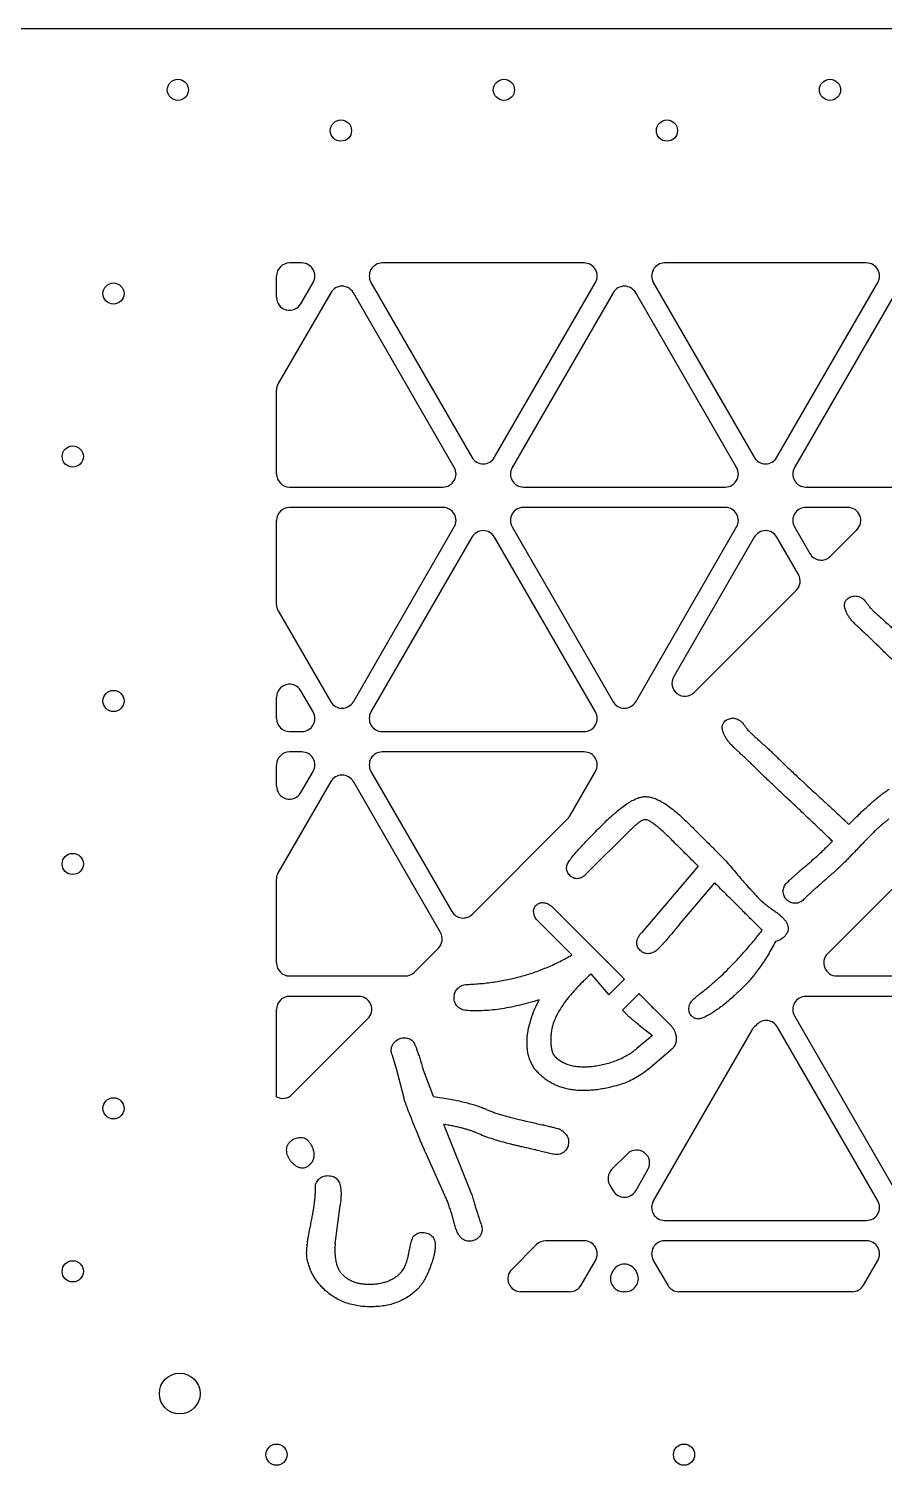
# Model space of a CAD drawing. Header units: inches. Extents: x -14.6 to 14.6, y -15.4 to 14.9.
# Drawn here: x -4.52 to 0.73, y 6.06 to 14.88 of the extents above; entities that cross this region are included whole.
import ezdxf

# ---------------------------------------------------------------- set-up
doc = ezdxf.new("R2010")
doc.units = ezdxf.units.IN
doc.header["$MEASUREMENT"] = 0

msp = doc.modelspace()

# ---------------------------------------------------------------- linework, layer by layer
at = {"color": 7, "linetype": 'Continuous', "lineweight": 25}
for p, q in [((7.73, 14.875), (-7.73, 14.875)), ((-2.8449, 13.4375), (-2.92, 13.4375)), ((-1.1128, 13.4375), (-2.3513, 13.4375)), ((0.6192, 13.4375), (-0.6192, 13.4375)), ((-3, 13.2274), (-3, 13.3575)), ((-2.8507, 13.1874), (-2.7756, 13.3175)), ((-2.4205, 13.3175), (-1.8013, 12.245)), ((-1.6628, 12.245), (-1.0436, 13.3175)), ((-0.6885, 13.3175), (-0.0693, 12.245)), ((0.0693, 12.245), (0.6885, 13.3175)), ((-2.6674, 13.255), (-2.9893, 12.6974)), ((-1.9096, 12.1825), (-2.5288, 13.255)), ((-0.9353, 13.255), (-1.5545, 12.1825)), ((-0.1775, 12.1825), (-0.7967, 13.255)), ((0.7967, 13.255), (0.1775, 12.1825)), ((-3, 12.1425), (-3, 12.6574)), ((-2.92, 12.0625), (-1.9789, 12.0625)), ((-1.4852, 12.0625), (-0.2468, 12.0625)), ((0.2468, 12.0625), (0.7893, 12.0625)), ((-1.9789, 11.9375), (-2.92, 11.9375)), ((-0.2468, 11.9375), (-1.4852, 11.9375)), ((0.5043, 11.9375), (0.2468, 11.9375)), ((-3, 11.3426), (-3, 11.8575)), ((-2.5288, 10.745), (-1.9096, 11.8175)), ((-1.5545, 11.8175), (-0.9353, 10.745)), ((-0.7967, 10.745), (-0.1775, 11.8175)), ((0.1775, 11.8175), (0.2718, 11.6543)), ((-1.8013, 11.755), (-2.4205, 10.6825)), ((-1.0436, 10.6825), (-1.6628, 11.755)), ((-0.0693, 11.755), (-0.5634, 10.8991)), ((0.2017, 11.5257), (0.0693, 11.755)), ((0.5608, 11.8009), (0.3976, 11.6377)), ((0.189, 11.4291), (-0.4376, 10.8025)), ((-2.9893, 11.3026), (-2.6674, 10.745)), ((-3, 10.6425), (-3, 10.7726)), ((-2.7756, 10.6825), (-2.8507, 10.8126)), ((-2.92, 10.5625), (-2.8449, 10.5625)), ((-2.3513, 10.5625), (-1.1128, 10.5625)), ((-2.8449, 10.4375), (-2.92, 10.4375)), ((-1.1128, 10.4375), (-2.3513, 10.4375)), ((-3, 10.2274), (-3, 10.3575)), ((-2.8507, 10.1874), (-2.7756, 10.3175)), ((-2.4205, 10.3175), (-1.9244, 9.4581)), ((-1.2035, 10.0405), (-1.0436, 10.3175)), ((-2.6674, 10.255), (-2.9893, 9.6974)), ((-1.9945, 9.3295), (-2.5288, 10.255)), ((-1.2162, 10.0239), (-1.7985, 9.4416)), ((0.5599, 10.0404), (0.5117, 9.9914)), ((-1.0975, 9.6903), (-0.834, 9.9538)), ((0.41, 9.8896), (0.3739, 9.8535)), ((-0.2435, 9.7693), (-0.303, 9.8288)), ((0.3802, 9.1991), (1.0449, 9.8637)), ((-0.413, 9.7353), (-0.6433, 9.4664)), ((-3, 9.1425), (-3, 9.6574)), ((-0.529, 9.3762), (-0.3112, 9.6335)), ((-0.6433, 9.4664), (-0.762, 9.3281)), ((-1.3959, 9.3991), (-1.1881, 9.1913)), ((-0.0827, 9.405), (-0.0205, 9.3428)), ((-2.0072, 9.2329), (-2.1542, 9.0859)), ((-2.92, 9.0625), (-2.2107, 9.0625)), ((-1.0714, 9.0746), (-0.9633, 8.9483)), ((-0.8648, 9.0421), (-0.9611, 8.9458)), ((0.4368, 9.0625), (1.4852, 9.0625)), ((-2.4957, 8.9375), (-2.92, 8.9375)), ((-0.8776, 8.8525), (-0.7762, 8.9539)), ((1.4852, 8.9375), (0.2468, 8.9375)), ((-3, 8.3212), (-3, 8.8575)), ((0.1775, 8.8175), (0.7967, 7.745)), ((-2.4392, 8.8009), (-2.9052, 8.3349)), ((-0.7745, 8.7605), (-0.6946, 8.6978)), ((-0.082, 8.733), (-0.6885, 7.6825)), ((-0.0693, 8.7495), (-0.0532, 8.7657)), ((0.6885, 7.6825), (0.0727, 8.7491)), ((-0.6946, 8.6978), (-0.7898, 8.6167)), ((-2.2933, 8.5817), (-2.2656, 8.4949)), ((-0.7221, 8.4877), (-0.5804, 8.6085)), ((-2.2656, 8.4949), (-2.2175, 8.3073)), ((-2.0374, 8.3234), (-2.1037, 8.5006)), ((-1.8016, 7.7211), (-1.9736, 8.152)), ((-2.0876, 7.983), (-1.9456, 7.663)), ((-1.4078, 7.9946), (-1.2997, 7.9687)), ((-0.9426, 7.8762), (-0.8479, 7.9709)), ((-0.7967, 7.745), (-0.7221, 7.8743)), ((-0.9553, 7.7797), (-0.9353, 7.745)), ((-2.6407, 7.4194), (-2.6098, 7.6547)), ((-0.6192, 7.5625), (0.6192, 7.5625)), ((-1.5573, 7.2616), (-1.4048, 7.4141)), ((-1.1128, 7.4375), (-1.3482, 7.4375)), ((0.6192, 7.4375), (-0.6192, 7.4375)), ((-1.1316, 7.165), (-1.0436, 7.3175)), ((-0.6885, 7.3175), (-0.6004, 7.165)), ((0.6004, 7.165), (0.6885, 7.3175)), ((-0.9353, 7.255), (-0.9411, 7.245)), ((-0.791, 7.245), (-0.7967, 7.255)), ((-1.2009, 7.125), (-1.5007, 7.125)), ((-0.8603, 7.125), (-0.8718, 7.125)), ((0.5312, 7.125), (-0.5312, 7.125))]:
    msp.add_line(p, q, dxfattribs=at)
at = {"color": 7, "linetype": 'Continuous', "lineweight": 25, "flags": 128}
for points in [[(-0.9633, 8.9483), (-0.9621, 8.9469), (-0.9611, 8.9458)], [(-0.7514, 8.929), (-0.7598, 8.9375), (-0.7653, 8.9429), (-0.7708, 8.9484), (-0.7762, 8.9539)]]:
    msp.add_lwpolyline(points, dxfattribs=at)
at = {"color": 7, "linetype": 'Continuous', "lineweight": 25}
for centre, radius in [((-3.605, 14.5), 0.065), ((-1.605, 14.5), 0.065), ((0.395, 14.5), 0.065), ((-2.605, 14.25), 0.065), ((-0.605, 14.25), 0.065), ((-4, 13.25), 0.065), ((-4.25, 12.25), 0.065), ((-4, 10.75), 0.065), ((-4.25, 9.75), 0.065), ((-4, 8.25), 0.065), ((-4.25, 7.25), 0.065), ((-3.5938, 6.5), 0.125), ((-3, 6.125), 0.065), ((-0.5, 6.125), 0.065)]:
    msp.add_circle(centre, radius, dxfattribs=at)
for centre, start, end in [((-2.92, 13.3575), 90, 180), ((-2.8449, 13.3575), 330, 90), ((-2.3513, 13.3575), 90, 210), ((-1.1128, 13.3575), 330, 90), ((-0.6192, 13.3575), 90, 210), ((0.6192, 13.3575), 330, 90), ((-2.92, 13.2274), 180, 330), ((-2.5981, 13.215), 30, 150), ((-0.866, 13.215), 30, 150), ((-2.92, 12.6574), 150, 180), ((-1.9789, 12.1425), 270, 30), ((-1.7321, 12.285), 210, 330), ((-1.4852, 12.1425), 150, 270), ((-0.2468, 12.1425), 270, 30), ((0, 12.285), 210, 330), ((0.2468, 12.1425), 150, 270), ((-2.92, 12.1425), 180, 270), ((-2.92, 11.8575), 90, 180), ((-1.9789, 11.8575), 330, 90), ((-1.4852, 11.8575), 90, 210), ((-0.2468, 11.8575), 330, 90), ((0.2468, 11.8575), 90, 210), ((0.5043, 11.8575), 315, 90), ((-1.7321, 11.715), 30, 150), ((0, 11.715), 30, 150), ((0.341, 11.6943), 210, 315), ((0.1324, 11.4857), 315, 30), ((-2.92, 11.3426), 180, 210), ((-2.92, 10.7726), 30, 180), ((-0.4942, 10.8591), 150, 315), ((-2.8449, 10.6425), 270, 30), ((-2.5981, 10.785), 210, 330), ((-2.3513, 10.6425), 150, 270), ((-1.1128, 10.6425), 270, 30), ((-0.866, 10.785), 210, 330), ((-2.92, 10.6425), 180, 270), ((-2.92, 10.3575), 90, 180), ((-2.8449, 10.3575), 330, 90), ((-2.3513, 10.3575), 90, 210), ((-1.1128, 10.3575), 330, 90), ((-2.92, 10.2274), 180, 330), ((-2.5981, 10.215), 30, 150), ((-1.2728, 10.0805), 315, 330), ((-2.92, 9.6574), 150, 180), ((-1.8551, 9.4981), 210, 315), ((-2.0637, 9.2895), 315, 30), ((0.4368, 9.1425), 135, 270), ((-2.92, 9.1425), 180, 270), ((-2.2107, 9.1425), 270, 315), ((-2.92, 8.8575), 90, 180), ((-2.4957, 8.8575), 315, 90), ((0.2468, 8.8575), 90, 210), ((-0.0127, 8.693), 135, 150), ((0.0034, 8.7091), 30, 135), ((-2.9618, 8.3914), 241.48093, 315), ((-0.7914, 7.9143), 330, 135), ((-0.886, 7.8197), 135, 210), ((-0.866, 7.785), 210, 330), ((-0.6192, 7.6425), 150, 270), ((0.6192, 7.6425), 270, 30), ((-1.3482, 7.3575), 90, 135), ((-1.1128, 7.3575), 330, 90), ((-0.6192, 7.3575), 90, 210), ((0.6192, 7.3575), 330, 90), ((-1.5007, 7.205), 135, 270), ((-0.8718, 7.205), 150, 270), ((-0.866, 7.215), 30, 150), ((-0.8603, 7.205), 270, 30), ((-1.2009, 7.205), 270, 330), ((-0.5312, 7.205), 210, 270), ((0.5312, 7.205), 270, 330)]:
    msp.add_arc(centre, 0.08, start, end, dxfattribs=at)
for points, knots in [([(0.4942, 11.2979), (0.4925, 11.3018), (0.4893, 11.3094), (0.486, 11.3207), (0.4844, 11.3314), (0.4844, 11.3415), (0.4856, 11.351), (0.4891, 11.3597), (0.4934, 11.3682), (0.4978, 11.3727), (0.5001, 11.3751)], [0, 0, 0, 0, 0.156135, 0.295706, 0.425849, 0.546356, 0.659842, 0.770755, 0.883545, 1, 1, 1, 1]), ([(0.5001, 11.3751), (0.5034, 11.3781), (0.5099, 11.384), (0.5221, 11.3898), (0.5353, 11.3935), (0.5497, 11.3948), (0.5644, 11.3935), (0.5788, 11.3892), (0.5922, 11.3815), (0.5999, 11.3744), (0.6039, 11.3708)], [0, 0, 0, 0, 0.1147559, 0.2292749, 0.3458923, 0.4725114, 0.6010919, 0.7288246, 0.86027, 1, 1, 1, 1]), ([(0.5469, 11.2243), (0.5411, 11.2303), (0.5299, 11.242), (0.5153, 11.2604), (0.5033, 11.2789), (0.4971, 11.2917), (0.4942, 11.2979)], [0, 0, 0, 0, 0.275519, 0.533173, 0.773412, 1, 1, 1, 1]), ([(0.6039, 11.3708), (0.6071, 11.3672), (0.6149, 11.3586), (0.6253, 11.3434), (0.6363, 11.3287), (0.644, 11.3201), (0.6472, 11.3165)], [0, 0, 0, 0, 0.2083203, 0.5003292, 0.7916797, 1, 1, 1, 1]), ([(0.6472, 11.3165), (0.6523, 11.3115), (0.6635, 11.3006), (0.6824, 11.2829), (0.705, 11.2625), (0.7298, 11.2398), (0.7552, 11.2176), (0.7778, 11.197), (0.7968, 11.1792), (0.8081, 11.1682), (0.8133, 11.1632)], [0, 0, 0, 0, 0.093809, 0.20827, 0.342725, 0.498541, 0.654435, 0.790309, 0.90477, 1, 1, 1, 1]), ([(0.665, 11.1125), (0.6614, 11.116), (0.6534, 11.1238), (0.6401, 11.1368), (0.6239, 11.1517), (0.6062, 11.1682), (0.5883, 11.1847), (0.5722, 11.1999), (0.5586, 11.2127), (0.5505, 11.2207), (0.5469, 11.2243)], [0, 0, 0, 0, 0.091862, 0.206454, 0.34186, 0.498031, 0.654201, 0.790562, 0.906162, 1, 1, 1, 1]), ([(0.9125, 10.8754), (0.8995, 10.8877), (0.8743, 10.9115), (0.8373, 10.946), (0.8029, 10.9787), (0.7709, 11.0095), (0.7409, 11.0379), (0.7135, 11.0647), (0.6884, 11.0892), (0.6725, 11.105), (0.665, 11.1125)], [0, 0, 0, 0, 0.156541, 0.303717, 0.442436, 0.571766, 0.692666, 0.803703, 0.906772, 1, 1, 1, 1]), ([(-0.2561, 10.5476), (-0.2578, 10.5515), (-0.261, 10.5591), (-0.2642, 10.5704), (-0.2659, 10.5811), (-0.2659, 10.5912), (-0.2647, 10.6007), (-0.2612, 10.6094), (-0.2569, 10.6179), (-0.2525, 10.6225), (-0.2502, 10.6248)], [0, 0, 0, 0, 0.156135, 0.295706, 0.425849, 0.546356, 0.659842, 0.770755, 0.883545, 1, 1, 1, 1]), ([(-0.2502, 10.6248), (-0.2469, 10.6278), (-0.2404, 10.6337), (-0.2282, 10.6395), (-0.2149, 10.6432), (-0.2006, 10.6445), (-0.1859, 10.6432), (-0.1715, 10.6389), (-0.1581, 10.6312), (-0.1504, 10.6241), (-0.1464, 10.6205)], [0, 0, 0, 0, 0.114756, 0.229275, 0.345892, 0.472511, 0.601092, 0.728825, 0.86027, 1, 1, 1, 1]), ([(-0.1464, 10.6205), (-0.1432, 10.6169), (-0.1354, 10.6083), (-0.125, 10.5932), (-0.114, 10.5784), (-0.1063, 10.5698), (-0.103, 10.5662)], [0, 0, 0, 0, 0.20832, 0.500329, 0.79168, 1, 1, 1, 1]), ([(-0.2034, 10.474), (-0.2092, 10.48), (-0.2204, 10.4917), (-0.235, 10.5101), (-0.247, 10.5286), (-0.2531, 10.5414), (-0.2561, 10.5476)], [0, 0, 0, 0, 0.275519, 0.533173, 0.773412, 1, 1, 1, 1]), ([(-0.103, 10.5662), (-0.098, 10.5613), (-0.0868, 10.5503), (-0.0679, 10.5326), (-0.0453, 10.5122), (-0.0205, 10.4896), (0.0049, 10.4673), (0.0275, 10.4467), (0.0465, 10.4289), (0.0578, 10.4179), (0.063, 10.4129)], [0, 0, 0, 0, 0.093809, 0.20827, 0.342725, 0.498541, 0.654435, 0.790309, 0.90477, 1, 1, 1, 1]), ([(-0.0853, 10.3622), (-0.0889, 10.3657), (-0.0969, 10.3736), (-0.1102, 10.3865), (-0.1264, 10.4014), (-0.1441, 10.4179), (-0.162, 10.4344), (-0.1781, 10.4496), (-0.1917, 10.4624), (-0.1998, 10.4704), (-0.2034, 10.474)], [0, 0, 0, 0, 0.091862, 0.206454, 0.34186, 0.498031, 0.654201, 0.790562, 0.906162, 1, 1, 1, 1]), ([(0.063, 10.4129), (0.0698, 10.4061), (0.084, 10.392), (0.1066, 10.3699), (0.1312, 10.3461), (0.1584, 10.3207), (0.1873, 10.2932), (0.2185, 10.2641), (0.252, 10.2335), (0.2749, 10.2124), (0.2867, 10.2014)], [0, 0, 0, 0, 0.093381, 0.195635, 0.307293, 0.427855, 0.557803, 0.696127, 0.843372, 1, 1, 1, 1]), ([(0.1622, 10.1251), (0.1492, 10.1374), (0.124, 10.1612), (0.087, 10.1957), (0.0526, 10.2284), (0.0206, 10.2592), (-0.0094, 10.2876), (-0.0368, 10.3144), (-0.0618, 10.3389), (-0.0778, 10.3547), (-0.0853, 10.3622)], [0, 0, 0, 0, 0.156541, 0.303717, 0.442436, 0.571766, 0.692666, 0.803703, 0.906772, 1, 1, 1, 1]), ([(-0.9948, 9.9964), (-0.9816, 10.0094), (-0.9565, 10.0342), (-0.9186, 10.0676), (-0.8834, 10.0963), (-0.8504, 10.1201), (-0.8194, 10.1383), (-0.791, 10.1521), (-0.7645, 10.1609), (-0.7473, 10.1626), (-0.7393, 10.1634)], [0, 0, 0, 0, 0.178843, 0.340903, 0.487466, 0.61746, 0.732782, 0.833807, 0.922578, 1, 1, 1, 1]), ([(-0.7393, 10.1634), (-0.7307, 10.163), (-0.7122, 10.1623), (-0.6837, 10.154), (-0.653, 10.1406), (-0.62, 10.1217), (-0.5848, 10.0974), (-0.5474, 10.0677), (-0.5075, 10.0325), (-0.481, 10.0065), (-0.467, 9.9928)], [0, 0, 0, 0, 0.079123, 0.167906, 0.26957, 0.384829, 0.514755, 0.660097, 0.821389, 1, 1, 1, 1]), ([(0.2867, 10.2014), (0.2994, 10.1898), (0.3239, 10.1674), (0.3591, 10.1348), (0.3916, 10.1049), (0.4211, 10.0774), (0.4478, 10.0524), (0.4715, 10.0297), (0.4927, 10.0098), (0.5057, 9.9972), (0.5117, 9.9914)], [0, 0, 0, 0, 0.168113, 0.323674, 0.467228, 0.598232, 0.716691, 0.82365, 0.918095, 1, 1, 1, 1]), ([(0.5599, 10.0404), (0.5695, 10.0499), (0.588, 10.0684), (0.6159, 10.0945), (0.6423, 10.1189), (0.6679, 10.1409), (0.6922, 10.1611), (0.7155, 10.1792), (0.7377, 10.1951), (0.7525, 10.2046), (0.7595, 10.2092)], [0, 0, 0, 0, 0.154526, 0.299912, 0.437401, 0.565885, 0.687241, 0.799119, 0.903554, 1, 1, 1, 1]), ([(0.41, 9.8896), (0.4033, 9.8962), (0.3888, 9.9104), (0.3655, 9.9331), (0.3388, 9.9581), (0.3097, 9.9865), (0.277, 10.0171), (0.2414, 10.0507), (0.2028, 10.087), (0.1761, 10.1121), (0.1622, 10.1251)], [0, 0, 0, 0, 0.082684, 0.178056, 0.285199, 0.404072, 0.534721, 0.678061, 0.833154, 1, 1, 1, 1]), ([(-1.2022, 9.7718), (-1.1982, 9.7773), (-1.1891, 9.7896), (-1.1727, 9.8091), (-1.1529, 9.8323), (-1.1286, 9.8584), (-1.1009, 9.8884), (-1.0691, 9.9215), (-1.0331, 9.9577), (-1.008, 9.9831), (-0.9948, 9.9964)], [0, 0, 0, 0, 0.066814, 0.149606, 0.249615, 0.366271, 0.499165, 0.649332, 0.816267, 1, 1, 1, 1]), ([(-0.7334, 10.0212), (-0.7361, 10.0213), (-0.742, 10.0214), (-0.7515, 10.0185), (-0.7621, 10.0134), (-0.774, 10.0058), (-0.7874, 9.9964), (-0.8018, 9.9842), (-0.8175, 9.9698), (-0.8283, 9.9593), (-0.834, 9.9538)], [0, 0, 0, 0, 0.064276, 0.142202, 0.237464, 0.349548, 0.482494, 0.635034, 0.806553, 1, 1, 1, 1]), ([(-0.5624, 9.8847), (-0.5728, 9.895), (-0.5926, 9.9143), (-0.6208, 9.9415), (-0.6464, 9.9644), (-0.6693, 9.9834), (-0.6891, 9.9988), (-0.7064, 10.0099), (-0.7206, 10.0178), (-0.7296, 10.0202), (-0.7334, 10.0212)], [0, 0, 0, 0, 0.198808, 0.37654, 0.532618, 0.66645, 0.780351, 0.873474, 0.946242, 1, 1, 1, 1]), ([(-0.467, 9.9928), (-0.455, 9.9808), (-0.4298, 9.9556), (-0.3906, 9.916), (-0.3478, 9.8737), (-0.3183, 9.8442), (-0.303, 9.8288)], [0, 0, 0, 0, 0.220221, 0.460526, 0.720222, 1, 1, 1, 1]), ([(0.757, 10.0259), (0.7479, 10.0186), (0.7306, 10.0047), (0.7065, 9.9845), (0.6856, 9.966), (0.673, 9.9539), (0.6671, 9.9482)], [0, 0, 0, 0, 0.294768, 0.559176, 0.794605, 1, 1, 1, 1]), ([(-0.413, 9.7353), (-0.4266, 9.7489), (-0.4531, 9.7754), (-0.4917, 9.8139), (-0.5277, 9.8503), (-0.5511, 9.8735), (-0.5624, 9.8847)], [0, 0, 0, 0, 0.273556, 0.531914, 0.774315, 1, 1, 1, 1]), ([(0.6671, 9.9482), (0.6613, 9.9423), (0.6483, 9.9292), (0.6269, 9.9074), (0.6017, 9.8815), (0.574, 9.8526), (0.5463, 9.8237), (0.521, 9.7979), (0.5, 9.7759), (0.4869, 9.763), (0.4811, 9.7572)], [0, 0, 0, 0, 0.093366, 0.207818, 0.343358, 0.500599, 0.657841, 0.793381, 0.907239, 1, 1, 1, 1]), ([(0.2524, 9.7429), (0.2652, 9.754), (0.2892, 9.7748), (0.3223, 9.8043), (0.3503, 9.8298), (0.3665, 9.8461), (0.3739, 9.8535)], [0, 0, 0, 0, 0.309521, 0.579662, 0.809457, 1, 1, 1, 1]), ([(-1.2015, 9.6808), (-1.2044, 9.6839), (-1.2101, 9.6899), (-1.2161, 9.7004), (-1.2198, 9.7113), (-1.2213, 9.7227), (-1.2199, 9.7346), (-1.2165, 9.7469), (-1.2104, 9.7595), (-1.205, 9.7676), (-1.2022, 9.7718)], [0, 0, 0, 0, 0.127979, 0.245228, 0.357238, 0.468609, 0.584219, 0.710658, 0.847906, 1, 1, 1, 1]), ([(-0.2435, 9.7693), (-0.2321, 9.7556), (-0.2101, 9.7291), (-0.1778, 9.6909), (-0.1477, 9.6558), (-0.1196, 9.6236), (-0.0937, 9.5945), (-0.0698, 9.5683), (-0.0482, 9.5452), (-0.0342, 9.531), (-0.0276, 9.5243)], [0, 0, 0, 0, 0.16384, 0.316737, 0.458699, 0.588754, 0.708875, 0.817115, 0.913492, 1, 1, 1, 1]), ([(0.1297, 9.633), (0.1331, 9.6363), (0.1404, 9.6434), (0.1519, 9.6546), (0.1652, 9.6665), (0.1797, 9.6798), (0.1958, 9.694), (0.2133, 9.7095), (0.2324, 9.7258), (0.2456, 9.7371), (0.2524, 9.7429)], [0, 0, 0, 0, 0.0867696, 0.1842769, 0.2925981, 0.411677, 0.5425432, 0.6841726, 0.8367028, 1, 1, 1, 1]), ([(0.4811, 9.7572), (0.4775, 9.7537), (0.47, 9.7463), (0.4579, 9.7348), (0.4447, 9.722), (0.4297, 9.7086), (0.4135, 9.694), (0.3959, 9.6782), (0.3769, 9.6615), (0.3571, 9.6441), (0.3373, 9.6268), (0.3184, 9.6101), (0.3007, 9.5946), (0.2846, 9.5798), (0.2698, 9.5662), (0.2564, 9.5537), (0.2444, 9.5421), (0.2369, 9.5347), (0.2333, 9.5312)], [0, 0, 0, 0, 0.044531, 0.094335, 0.149415, 0.208855, 0.274536, 0.344545, 0.420347, 0.500479, 0.580611, 0.655457, 0.725972, 0.791151, 0.851049, 0.905665, 0.955469, 1, 1, 1, 1]), ([(-1.0975, 9.6903), (-1.1021, 9.686), (-1.1107, 9.678), (-1.1245, 9.6684), (-1.1381, 9.662), (-1.1516, 9.6592), (-1.1649, 9.6592), (-1.1777, 9.6635), (-1.1903, 9.6704), (-1.1976, 9.6772), (-1.2015, 9.6808)], [0, 0, 0, 0, 0.157724, 0.29602, 0.421231, 0.532083, 0.640574, 0.750128, 0.867686, 1, 1, 1, 1]), ([(-0.0827, 9.405), (-0.09, 9.4123), (-0.1052, 9.4275), (-0.1288, 9.4512), (-0.1545, 9.4767), (-0.1819, 9.5046), (-0.2117, 9.5339), (-0.2431, 9.5654), (-0.2765, 9.5988), (-0.2994, 9.6217), (-0.3112, 9.6335)], [0, 0, 0, 0, 0.095427, 0.198807, 0.311133, 0.431909, 0.561631, 0.698808, 0.844931, 1, 1, 1, 1]), ([(0.13, 9.5301), (0.1267, 9.5337), (0.1203, 9.5408), (0.1134, 9.5533), (0.1093, 9.5669), (0.1076, 9.5813), (0.1091, 9.5956), (0.1129, 9.6094), (0.1199, 9.6221), (0.1264, 9.6293), (0.1297, 9.633)], [0, 0, 0, 0, 0.1266747, 0.2491526, 0.3714539, 0.4971316, 0.6245798, 0.7463173, 0.8705321, 1, 1, 1, 1]), ([(-0.0276, 9.5243), (-0.0237, 9.5207), (-0.0153, 9.5126), (-0.0001, 9.5009), (0.0178, 9.4871), (0.0383, 9.473), (0.0587, 9.4587), (0.0771, 9.4454), (0.0918, 9.4332), (0.1003, 9.4252), (0.1042, 9.4216)], [0, 0, 0, 0, 0.094209, 0.209189, 0.343942, 0.49996, 0.655977, 0.791003, 0.905791, 1, 1, 1, 1]), ([(0.2333, 9.5312), (0.2296, 9.5278), (0.2223, 9.5212), (0.2094, 9.514), (0.1957, 9.5097), (0.1813, 9.508), (0.1671, 9.5094), (0.1535, 9.5133), (0.1408, 9.5202), (0.1336, 9.5268), (0.13, 9.5301)], [0, 0, 0, 0, 0.131357, 0.255676, 0.379606, 0.504424, 0.629039, 0.748053, 0.871418, 1, 1, 1, 1]), ([(-1.3959, 9.3991), (-1.3995, 9.403), (-1.4065, 9.4106), (-1.4147, 9.4232), (-1.4199, 9.4367), (-1.4229, 9.4502), (-1.4232, 9.4636), (-1.4208, 9.4762), (-1.4152, 9.4877), (-1.4096, 9.494), (-1.4068, 9.4972)], [0, 0, 0, 0, 0.144979, 0.279657, 0.408554, 0.535382, 0.657286, 0.771134, 0.883851, 1, 1, 1, 1]), ([(-1.4068, 9.4972), (-1.4036, 9.5001), (-1.3973, 9.5057), (-1.3856, 9.5109), (-1.3729, 9.5132), (-1.3593, 9.5126), (-1.3454, 9.5094), (-1.3316, 9.5039), (-1.3187, 9.4953), (-1.3109, 9.4882), (-1.3069, 9.4845)], [0, 0, 0, 0, 0.11404, 0.225673, 0.337066, 0.458835, 0.587759, 0.716954, 0.854792, 1, 1, 1, 1]), ([(-1.3069, 9.4845), (-1.3031, 9.4807), (-1.2951, 9.4727), (-1.2824, 9.46), (-1.2683, 9.4459), (-1.2528, 9.4306), (-1.2364, 9.4136), (-1.218, 9.3958), (-1.1989, 9.3762), (-1.1785, 9.356), (-1.1584, 9.3357), (-1.1387, 9.3166), (-1.121, 9.2982), (-1.104, 9.2817), (-1.0887, 9.2663), (-1.0745, 9.2521), (-1.0617, 9.2393), (-1.0536, 9.2312), (-1.0498, 9.2274)], [0, 0, 0, 0, 0.044169, 0.093639, 0.148409, 0.208479, 0.273409, 0.34364, 0.41917, 0.499558, 0.579946, 0.655477, 0.725708, 0.790638, 0.850708, 0.905478, 0.955831, 1, 1, 1, 1]), ([(-0.529, 9.3762), (-0.5372, 9.3666), (-0.5527, 9.3483), (-0.575, 9.3225), (-0.5945, 9.2995), (-0.6117, 9.2795), (-0.6267, 9.2627), (-0.6392, 9.2488), (-0.6492, 9.2379), (-0.6551, 9.2317), (-0.6576, 9.229)], [0, 0, 0, 0, 0.193742, 0.36845, 0.522611, 0.657739, 0.772973, 0.868424, 0.944097, 1, 1, 1, 1]), ([(0.1042, 9.4216), (0.1091, 9.4165), (0.1184, 9.4068), (0.1291, 9.3909), (0.1358, 9.3752), (0.1395, 9.3599), (0.1383, 9.3446), (0.1339, 9.3297), (0.1254, 9.3151), (0.1175, 9.3066), (0.1133, 9.3022)], [0, 0, 0, 0, 0.155984, 0.293339, 0.415783, 0.527532, 0.635396, 0.745973, 0.866156, 1, 1, 1, 1]), ([(-0.7693, 9.2195), (-0.7727, 9.2232), (-0.7793, 9.2304), (-0.7862, 9.2429), (-0.7901, 9.256), (-0.7904, 9.2696), (-0.7881, 9.2837), (-0.7824, 9.2983), (-0.7736, 9.3134), (-0.766, 9.323), (-0.762, 9.3281)], [0, 0, 0, 0, 0.124437, 0.239669, 0.348311, 0.456568, 0.571875, 0.699378, 0.841442, 1, 1, 1, 1]), ([(-0.2267, 9.1075), (-0.2106, 9.1239), (-0.177, 9.1581), (-0.1362, 9.2038), (-0.1021, 9.2432), (-0.0754, 9.275), (-0.048, 9.3082), (-0.0298, 9.3311), (-0.0205, 9.3428)], [0, 0, 0, 0, 0.220113, 0.459495, 0.587057, 0.719895, 0.857008, 1, 1, 1, 1]), ([(0.0612, 9.2747), (0.0537, 9.2606), (0.0388, 9.2328), (0.0157, 9.1925), (-0.0082, 9.1547), (-0.0323, 9.119), (-0.0566, 9.0854), (-0.0815, 9.0542), (-0.1067, 9.0249), (-0.1243, 9.0068), (-0.1329, 8.9978)], [0, 0, 0, 0, 0.141625, 0.27832, 0.410318, 0.537075, 0.658737, 0.776824, 0.890192, 1, 1, 1, 1]), ([(0.1133, 9.3022), (0.1093, 9.2985), (0.1018, 9.2916), (0.089, 9.2835), (0.0755, 9.2776), (0.066, 9.2757), (0.0612, 9.2747)], [0, 0, 0, 0, 0.266597, 0.514253, 0.757676, 1, 1, 1, 1]), ([(-1.8311, 9.0103), (-1.8017, 9.0119), (-1.7435, 9.0152), (-1.6574, 9.0257), (-1.5735, 9.0412), (-1.4918, 9.0614), (-1.4123, 9.0863), (-1.3353, 9.1166), (-1.2601, 9.1508), (-1.2122, 9.1778), (-1.1881, 9.1913)], [0, 0, 0, 0, 0.130883, 0.259047, 0.385334, 0.509821, 0.632982, 0.755425, 0.877404, 1, 1, 1, 1]), ([(-1.0498, 9.2274), (-1.0453, 9.223), (-1.036, 9.2136), (-1.0211, 9.1987), (-1.0048, 9.1824), (-0.9868, 9.1644), (-0.9673, 9.145), (-0.9465, 9.1238), (-0.9239, 9.1013), (-0.9004, 9.0778), (-0.8805, 9.0579), (-0.8686, 9.046), (-0.8648, 9.0421)], [0, 0, 0, 0, 0.044901, 0.0943681, 0.1491626, 0.2092842, 0.2747331, 0.3451297, 0.420472, 0.5011416, 0.5818111, 0.6205058, 0.6205058, 0.6205058, 0.6205058]), ([(-0.6576, 9.229), (-0.6619, 9.2251), (-0.6702, 9.2175), (-0.6842, 9.2084), (-0.6991, 9.2025), (-0.7144, 9.1993), (-0.7296, 9.1988), (-0.7441, 9.2025), (-0.7578, 9.2091), (-0.7654, 9.216), (-0.7693, 9.2195)], [0, 0, 0, 0, 0.138543, 0.269531, 0.396188, 0.520023, 0.641252, 0.756659, 0.873978, 1, 1, 1, 1]), ([(-0.4255, 8.9351), (-0.4076, 8.949), (-0.3722, 8.9766), (-0.3212, 9.0192), (-0.2726, 9.0626), (-0.2419, 9.0926), (-0.2267, 9.1075)], [0, 0, 0, 0, 0.2580192, 0.5109681, 0.7577829, 1, 1, 1, 1]), ([(-1.8876, 8.9874), (-1.8839, 8.9907), (-1.8765, 8.9974), (-1.8628, 9.0042), (-1.8476, 9.0089), (-1.8367, 9.0098), (-1.8311, 9.0103)], [0, 0, 0, 0, 0.240356, 0.477914, 0.728804, 1, 1, 1, 1]), ([(-1.1236, 9.0246), (-1.1355, 9.0126), (-1.1584, 8.9893), (-1.1899, 8.9539), (-1.2181, 8.9198), (-1.2424, 8.8866), (-1.2634, 8.8543), (-1.281, 8.8233), (-1.2949, 8.7932), (-1.3016, 8.7731), (-1.3049, 8.7634)], [0, 0, 0, 0, 0.157679, 0.305572, 0.442876, 0.571, 0.690761, 0.801999, 0.904631, 1, 1, 1, 1]), ([(-1.0714, 9.0746), (-1.0749, 9.0712), (-1.0834, 9.0628), (-1.0973, 9.0499), (-1.1111, 9.0366), (-1.1199, 9.0282), (-1.1236, 9.0246)], [0, 0, 0, 0, 0.20218, 0.495569, 0.786678, 1, 1, 1, 1]), ([(-0.1329, 8.9978), (-0.1439, 8.987), (-0.1653, 8.966), (-0.1974, 8.9361), (-0.2287, 8.9089), (-0.2592, 8.8841), (-0.2886, 8.8617), (-0.3176, 8.8423), (-0.3452, 8.8247), (-0.3639, 8.8148), (-0.373, 8.81)], [0, 0, 0, 0, 0.151172, 0.294028, 0.429769, 0.557981, 0.67882, 0.792666, 0.899354, 1, 1, 1, 1]), ([(-1.8879, 8.8736), (-1.8914, 8.8776), (-1.8982, 8.8853), (-1.9057, 8.8991), (-1.91, 8.9143), (-1.9113, 8.9305), (-1.9097, 8.9465), (-1.9055, 8.9618), (-1.898, 8.9756), (-1.8911, 8.9834), (-1.8876, 8.9874)], [0, 0, 0, 0, 0.125619, 0.246663, 0.370522, 0.49902, 0.629478, 0.753337, 0.874381, 1, 1, 1, 1]), ([(-1.388, 8.9161), (-1.4094, 8.9097), (-1.4513, 8.8973), (-1.5135, 8.8816), (-1.5732, 8.8689), (-1.6304, 8.8589), (-1.6853, 8.8523), (-1.7378, 8.8487), (-1.788, 8.8476), (-1.8206, 8.8498), (-1.8365, 8.8509)], [0, 0, 0, 0, 0.147261, 0.28754, 0.421497, 0.548852, 0.669778, 0.785133, 0.89524, 1, 1, 1, 1]), ([(-1.462, 8.6862), (-1.4596, 8.7051), (-1.4548, 8.7435), (-1.4393, 8.8009), (-1.4172, 8.859), (-1.3979, 8.8967), (-1.388, 8.9161)], [0, 0, 0, 0, 0.234284, 0.477683, 0.731725, 1, 1, 1, 1]), ([(-0.7514, 8.929), (-0.7462, 8.9238), (-0.7347, 8.9123), (-0.7157, 8.8933), (-0.6936, 8.8708), (-0.6689, 8.8464), (-0.6445, 8.8218), (-0.622, 8.7997), (-0.6032, 8.7808), (-0.5916, 8.7693), (-0.5865, 8.7641)], [0, 0, 0, 0, 0.095041, 0.209366, 0.345042, 0.500689, 0.656336, 0.790634, 0.906336, 1, 1, 1, 1]), ([(-0.4702, 8.8627), (-0.4698, 8.8679), (-0.4689, 8.8783), (-0.4632, 8.8929), (-0.4556, 8.907), (-0.4481, 8.9149), (-0.4443, 8.919)], [0, 0, 0, 0, 0.245571, 0.489045, 0.735944, 1, 1, 1, 1]), ([(-0.4443, 8.919), (-0.4415, 8.9217), (-0.4355, 8.9274), (-0.4289, 8.9325), (-0.4255, 8.9351)], [0, 0, 0, 0, 0.472707, 1, 1, 1, 1]), ([(-1.8365, 8.8509), (-1.8416, 8.8516), (-1.8514, 8.8531), (-1.8653, 8.8578), (-1.8776, 8.8644), (-1.8845, 8.8706), (-1.8879, 8.8736)], [0, 0, 0, 0, 0.270315, 0.517721, 0.763046, 1, 1, 1, 1]), ([(-0.8515, 8.8257), (-0.8598, 8.8341), (-0.8686, 8.843), (-0.8772, 8.852), (-0.8776, 8.8525)], [0, 0, 0, 0, 0.2138879, 0.2254534, 0.2254534, 0.2254534, 0.2254534]), ([(-0.7745, 8.7605), (-0.7824, 8.7665), (-0.7972, 8.7779), (-0.8178, 8.7948), (-0.8358, 8.8103), (-0.8465, 8.8208), (-0.8515, 8.8257)], [0, 0, 0, 0, 0.293418, 0.555558, 0.791542, 1, 1, 1, 1]), ([(-0.4529, 8.8159), (-0.4558, 8.819), (-0.4614, 8.8253), (-0.4667, 8.8368), (-0.4701, 8.8493), (-0.4702, 8.8581), (-0.4702, 8.8627)], [0, 0, 0, 0, 0.245472, 0.487039, 0.734024, 1, 1, 1, 1]), ([(-0.373, 8.81), (-0.377, 8.8081), (-0.3845, 8.8045), (-0.396, 8.8007), (-0.407, 8.7988), (-0.4174, 8.7988), (-0.4273, 8.8004), (-0.4367, 8.8036), (-0.4453, 8.8089), (-0.4504, 8.8136), (-0.4529, 8.8159)], [0, 0, 0, 0, 0.1527848, 0.2906455, 0.418434, 0.5366056, 0.6510117, 0.7623011, 0.8789457, 1, 1, 1, 1]), ([(-1.3049, 8.7634), (-1.3071, 8.7548), (-1.3115, 8.7375), (-1.3154, 8.7108), (-1.3178, 8.6833), (-1.3177, 8.6647), (-1.3176, 8.6553)], [0, 0, 0, 0, 0.24359, 0.489722, 0.742167, 1, 1, 1, 1]), ([(-0.5865, 8.7641), (-0.5816, 8.7589), (-0.572, 8.7486), (-0.5612, 8.7309), (-0.553, 8.712), (-0.5505, 8.6986), (-0.5493, 8.6919)], [0, 0, 0, 0, 0.25895, 0.508218, 0.752083, 1, 1, 1, 1]), ([(-2.2933, 8.5817), (-2.2946, 8.5892), (-2.297, 8.6035), (-2.2948, 8.6249), (-2.2869, 8.6443), (-2.2778, 8.6547), (-2.2731, 8.66)], [0, 0, 0, 0, 0.270268, 0.513262, 0.751468, 1, 1, 1, 1]), ([(-2.2731, 8.66), (-2.2694, 8.6633), (-2.2621, 8.6697), (-2.2491, 8.6769), (-2.2348, 8.6814), (-2.2195, 8.6836), (-2.2041, 8.6834), (-2.1894, 8.6796), (-2.1758, 8.673), (-2.1683, 8.6662), (-2.1646, 8.6627)], [0, 0, 0, 0, 0.122256, 0.243277, 0.36645, 0.496403, 0.626918, 0.749815, 0.872421, 1, 1, 1, 1]), ([(-2.1646, 8.6627), (-2.1629, 8.6607), (-2.1588, 8.6555), (-2.1535, 8.6448), (-2.1472, 8.6305), (-2.1399, 8.6122), (-2.132, 8.5899), (-2.1232, 8.5637), (-2.1137, 8.5334), (-2.1072, 8.5119), (-2.1037, 8.5006)], [0, 0, 0, 0, 0.045735, 0.114149, 0.204237, 0.316828, 0.452809, 0.612727, 0.794981, 1, 1, 1, 1]), ([(-1.3909, 8.4639), (-1.3976, 8.4709), (-1.4107, 8.4848), (-1.4268, 8.5086), (-1.4403, 8.5339), (-1.451, 8.561), (-1.458, 8.5899), (-1.4627, 8.6205), (-1.4639, 8.6528), (-1.4627, 8.6749), (-1.462, 8.6862)], [0, 0, 0, 0, 0.119962, 0.237689, 0.355985, 0.47517, 0.59842, 0.725919, 0.858728, 1, 1, 1, 1]), ([(-1.3176, 8.6553), (-1.317, 8.6455), (-1.3159, 8.6275), (-1.3109, 8.6032), (-1.3041, 8.5832), (-1.296, 8.5733), (-1.2924, 8.5688)], [0, 0, 0, 0, 0.320001, 0.587581, 0.810647, 1, 1, 1, 1]), ([(-0.5493, 8.6919), (-0.5484, 8.6839), (-0.5468, 8.6685), (-0.5519, 8.6458), (-0.5633, 8.6253), (-0.5745, 8.6143), (-0.5804, 8.6085)], [0, 0, 0, 0, 0.25619, 0.495689, 0.737851, 1, 1, 1, 1]), ([(-1.2924, 8.5688), (-1.2853, 8.5623), (-1.2711, 8.5492), (-1.2463, 8.5338), (-1.2191, 8.5215), (-1.1893, 8.5124), (-1.157, 8.5068), (-1.1221, 8.5047), (-1.0847, 8.5056), (-1.059, 8.5086), (-1.0457, 8.5102)], [0, 0, 0, 0, 0.1096024, 0.2190959, 0.3319574, 0.449427, 0.5731016, 0.7055226, 0.847204, 1, 1, 1, 1]), ([(-1.0457, 8.5102), (-1.0334, 8.5122), (-1.0089, 8.516), (-0.9732, 8.5245), (-0.9389, 8.535), (-0.9061, 8.5472), (-0.8748, 8.5616), (-0.8449, 8.5779), (-0.8163, 8.596), (-0.7986, 8.6098), (-0.7898, 8.6167)], [0, 0, 0, 0, 0.133842, 0.264377, 0.39212, 0.516579, 0.638608, 0.760289, 0.88039, 1, 1, 1, 1]), ([(-0.8842, 8.3982), (-0.8981, 8.3942), (-0.9251, 8.3863), (-0.9654, 8.3764), (-1.0044, 8.3691), (-1.042, 8.3631), (-1.0784, 8.3601), (-1.1134, 8.3585), (-1.1471, 8.3594), (-1.1795, 8.3628), (-1.2107, 8.3674), (-1.2403, 8.3751), (-1.2689, 8.3844), (-1.296, 8.396), (-1.3219, 8.4096), (-1.3462, 8.4257), (-1.3695, 8.4435), (-1.3838, 8.4571), (-1.3909, 8.4639)], [0, 0, 0, 0, 0.08028, 0.157143, 0.231047, 0.301469, 0.369244, 0.434279, 0.496755, 0.556966, 0.615519, 0.672525, 0.727637, 0.782658, 0.836647, 0.890603, 0.945045, 1, 1, 1, 1]), ([(-0.7221, 8.4877), (-0.7358, 8.4774), (-0.7621, 8.4575), (-0.8033, 8.4327), (-0.8434, 8.4122), (-0.8709, 8.4028), (-0.8842, 8.3982)], [0, 0, 0, 0, 0.275965, 0.531619, 0.773841, 1, 1, 1, 1]), ([(-2.0876, 7.983), (-2.1002, 8.0124), (-2.1246, 8.0695), (-2.1585, 8.1531), (-2.1896, 8.2316), (-2.2084, 8.2827), (-2.2175, 8.3073)], [0, 0, 0, 0, 0.2746476, 0.5329478, 0.7745905, 1, 1, 1, 1]), ([(-2.0374, 8.3234), (-2.0198, 8.3208), (-1.9858, 8.3157), (-1.9367, 8.307), (-1.8913, 8.298), (-1.8496, 8.2885), (-1.8115, 8.2788), (-1.7772, 8.2686), (-1.7465, 8.2581), (-1.7276, 8.2502), (-1.7187, 8.2464)], [0, 0, 0, 0, 0.162236, 0.313788, 0.45473, 0.585148, 0.704312, 0.813192, 0.911971, 1, 1, 1, 1]), ([(-1.7187, 8.2464), (-1.7114, 8.2433), (-1.6962, 8.2368), (-1.6725, 8.2275), (-1.6469, 8.2186), (-1.6195, 8.2102), (-1.5905, 8.2014), (-1.5598, 8.193), (-1.5272, 8.1852), (-1.5049, 8.18), (-1.4934, 8.1774)], [0, 0, 0, 0, 0.101338, 0.209809, 0.323933, 0.445978, 0.573543, 0.709171, 0.850841, 1, 1, 1, 1]), ([(-1.7785, 8.1018), (-1.784, 8.1041), (-1.7956, 8.109), (-1.8144, 8.1158), (-1.8355, 8.1221), (-1.8588, 8.1283), (-1.8843, 8.1349), (-1.9121, 8.1406), (-1.942, 8.1466), (-1.9628, 8.1501), (-1.9736, 8.152)], [0, 0, 0, 0, 0.0887793, 0.1880552, 0.2962302, 0.4162967, 0.5461596, 0.6864757, 0.8378117, 1, 1, 1, 1]), ([(-1.4934, 8.1774), (-1.4782, 8.1741), (-1.4494, 8.1679), (-1.4087, 8.1584), (-1.3727, 8.1503), (-1.3415, 8.1434), (-1.3153, 8.1368), (-1.2938, 8.1318), (-1.2772, 8.1275), (-1.2678, 8.1247), (-1.2638, 8.1236)], [0, 0, 0, 0, 0.1981239, 0.3749448, 0.5319196, 0.6671706, 0.781138, 0.8752553, 0.9478881, 1, 1, 1, 1]), ([(-1.2638, 8.1236), (-1.2579, 8.1197), (-1.2461, 8.1122), (-1.2359, 8.1026), (-1.2309, 8.0979)], [0, 0, 0, 0, 0.507577, 1, 1, 1, 1]), ([(-2.9362, 7.9756), (-2.9372, 7.9822), (-2.9391, 7.9949), (-2.9368, 8.0137), (-2.9299, 8.0305), (-2.9222, 8.0394), (-2.9183, 8.044)], [0, 0, 0, 0, 0.2725433, 0.5209425, 0.7584204, 1, 1, 1, 1]), ([(-2.9183, 8.044), (-2.9144, 8.0475), (-2.9066, 8.0546), (-2.893, 8.0625), (-2.8783, 8.0683), (-2.8628, 8.0714), (-2.8474, 8.072), (-2.8329, 8.0696), (-2.8199, 8.0638), (-2.813, 8.0577), (-2.8095, 8.0546)], [0, 0, 0, 0, 0.130966, 0.260187, 0.389614, 0.522236, 0.652265, 0.770877, 0.884679, 1, 1, 1, 1]), ([(-2.8095, 8.0546), (-2.8048, 8.0495), (-2.7955, 8.0393), (-2.7845, 8.0219), (-2.7763, 8.0032), (-2.7734, 7.9898), (-2.772, 7.9831)], [0, 0, 0, 0, 0.255314, 0.501904, 0.748804, 1, 1, 1, 1]), ([(-1.5952, 8.0384), (-1.6122, 8.0431), (-1.6452, 8.0523), (-1.6928, 8.0676), (-1.737, 8.0837), (-1.765, 8.0959), (-1.7785, 8.1018)], [0, 0, 0, 0, 0.272544, 0.52931, 0.772494, 1, 1, 1, 1]), ([(-1.4078, 7.9946), (-1.4189, 7.9971), (-1.4402, 8.0018), (-1.4707, 8.0087), (-1.4985, 8.0147), (-1.5233, 8.0207), (-1.5454, 8.0259), (-1.5645, 8.0304), (-1.5808, 8.0345), (-1.5907, 8.0372), (-1.5952, 8.0384)], [0, 0, 0, 0, 0.177801, 0.339857, 0.48732, 0.620715, 0.738365, 0.840269, 0.927856, 1, 1, 1, 1]), ([(-1.2309, 8.0979), (-1.2273, 8.094), (-1.2203, 8.0863), (-1.2131, 8.0724), (-1.209, 8.0574), (-1.208, 8.0416), (-1.2094, 8.0261), (-1.2138, 8.0116), (-1.2207, 7.9984), (-1.2273, 7.991), (-1.2307, 7.9873)], [0, 0, 0, 0, 0.130335, 0.253914, 0.378972, 0.509095, 0.637691, 0.759702, 0.877497, 1, 1, 1, 1]), ([(-2.9014, 7.914), (-2.9056, 7.9186), (-2.9137, 7.9275), (-2.9238, 7.9424), (-2.9315, 7.9585), (-2.9346, 7.9699), (-2.9362, 7.9756)], [0, 0, 0, 0, 0.256424, 0.505497, 0.751068, 1, 1, 1, 1]), ([(-2.772, 7.9831), (-2.7711, 7.9757), (-2.7694, 7.9615), (-2.7727, 7.9406), (-2.7807, 7.9216), (-2.7897, 7.9115), (-2.7943, 7.9063)], [0, 0, 0, 0, 0.268374, 0.514472, 0.752994, 1, 1, 1, 1]), ([(-1.2307, 7.9873), (-1.2352, 7.9834), (-1.2441, 7.9757), (-1.261, 7.9687), (-1.2799, 7.9663), (-1.2929, 7.9679), (-1.2997, 7.9687)], [0, 0, 0, 0, 0.2394156, 0.4747662, 0.7243629, 1, 1, 1, 1]), ([(-2.7943, 7.9063), (-2.7983, 7.9026), (-2.806, 7.8955), (-2.8191, 7.8879), (-2.8324, 7.8835), (-2.8461, 7.8828), (-2.86, 7.8858), (-2.874, 7.8918), (-2.8881, 7.9015), (-2.8968, 7.9097), (-2.9014, 7.914)], [0, 0, 0, 0, 0.133641, 0.255306, 0.365724, 0.473007, 0.586036, 0.708526, 0.844294, 1, 1, 1, 1]), ([(-2.7615, 7.7505), (-2.7617, 7.7571), (-2.7621, 7.7695), (-2.7586, 7.787), (-2.7521, 7.8024), (-2.7452, 7.8104), (-2.7418, 7.8143)], [0, 0, 0, 0, 0.283793, 0.539408, 0.774266, 1, 1, 1, 1]), ([(-2.7418, 7.8143), (-2.7379, 7.8179), (-2.7303, 7.8249), (-2.7163, 7.8318), (-2.7011, 7.8363), (-2.685, 7.8377), (-2.669, 7.8367), (-2.6539, 7.8329), (-2.6405, 7.8262), (-2.6331, 7.8197), (-2.6294, 7.8164)], [0, 0, 0, 0, 0.12634, 0.250205, 0.37441, 0.507088, 0.63946, 0.762686, 0.879982, 1, 1, 1, 1]), ([(-2.6294, 7.8164), (-2.6264, 7.8129), (-2.6202, 7.8058), (-2.6137, 7.792), (-2.6089, 7.7758), (-2.6055, 7.7568), (-2.604, 7.7351), (-2.6044, 7.7107), (-2.6062, 7.6835), (-2.6086, 7.6646), (-2.6098, 7.6547)], [0, 0, 0, 0, 0.081083, 0.168983, 0.269739, 0.384071, 0.513195, 0.658242, 0.821266, 1, 1, 1, 1]), ([(-2.7886, 7.5445), (-2.7863, 7.5557), (-2.782, 7.5773), (-2.7764, 7.6087), (-2.7716, 7.6378), (-2.7677, 7.6646), (-2.7647, 7.6893), (-2.7625, 7.7117), (-2.7617, 7.7318), (-2.7616, 7.7445), (-2.7615, 7.7505)], [0, 0, 0, 0, 0.164596, 0.317658, 0.459222, 0.589334, 0.709138, 0.816543, 0.913774, 1, 1, 1, 1]), ([(-1.8016, 7.7211), (-1.8003, 7.7159), (-1.7975, 7.7048), (-1.7924, 7.6874), (-1.7867, 7.668), (-1.7803, 7.6469), (-1.7733, 7.6239), (-1.7653, 7.5992), (-1.7567, 7.5727), (-1.7507, 7.5544), (-1.7476, 7.5449)], [0, 0, 0, 0, 0.087839, 0.186484, 0.295622, 0.41526, 0.545401, 0.68642, 0.837953, 1, 1, 1, 1]), ([(-1.9152, 7.5662), (-1.9168, 7.5724), (-1.9205, 7.5861), (-1.927, 7.6084), (-1.9359, 7.6344), (-1.9422, 7.653), (-1.9456, 7.663)], [0, 0, 0, 0, 0.18789, 0.418818, 0.687815, 1, 1, 1, 1]), ([(-2.8149, 7.3433), (-2.815, 7.3491), (-2.8153, 7.3613), (-2.8146, 7.3809), (-2.8126, 7.4027), (-2.81, 7.4267), (-2.806, 7.453), (-2.8013, 7.4815), (-2.7953, 7.5122), (-2.7909, 7.5335), (-2.7886, 7.5445)], [0, 0, 0, 0, 0.084868, 0.180953, 0.288516, 0.40763, 0.537433, 0.680063, 0.833573, 1, 1, 1, 1]), ([(-1.8698, 7.4577), (-1.8719, 7.4601), (-1.8763, 7.4652), (-1.8825, 7.4742), (-1.8883, 7.4851), (-1.8939, 7.4979), (-1.8997, 7.5122), (-1.905, 7.5286), (-1.9102, 7.5468), (-1.9135, 7.5596), (-1.9152, 7.5662)], [0, 0, 0, 0, 0.080041, 0.170722, 0.275082, 0.392322, 0.521896, 0.666985, 0.826118, 1, 1, 1, 1]), ([(-1.7476, 7.5449), (-1.7459, 7.5407), (-1.7425, 7.5326), (-1.7399, 7.5202), (-1.7386, 7.5084), (-1.7393, 7.497), (-1.7419, 7.4864), (-1.7459, 7.476), (-1.7522, 7.4665), (-1.7574, 7.4608), (-1.7601, 7.4579)], [0, 0, 0, 0, 0.144502, 0.278154, 0.404371, 0.522982, 0.637256, 0.754356, 0.874992, 1, 1, 1, 1]), ([(-2.6407, 7.4194), (-2.6413, 7.4086), (-2.6425, 7.3878), (-2.6417, 7.358), (-2.6395, 7.3306), (-2.6348, 7.3059), (-2.629, 7.2834), (-2.6204, 7.2639), (-2.6104, 7.2465), (-2.6018, 7.2369), (-2.5976, 7.2323)], [0, 0, 0, 0, 0.1645909, 0.315277, 0.4538524, 0.5812921, 0.6970803, 0.8047426, 0.9053243, 1, 1, 1, 1]), ([(-2.2394, 7.2402), (-2.2365, 7.2433), (-2.2305, 7.2498), (-2.2227, 7.2613), (-2.2154, 7.2744), (-2.2086, 7.2891), (-2.2025, 7.3056), (-2.1969, 7.3237), (-2.1919, 7.3436), (-2.1876, 7.3645), (-2.1838, 7.3851), (-2.1797, 7.4039), (-2.1756, 7.4203), (-2.172, 7.4344), (-2.1685, 7.446), (-2.1648, 7.4552), (-2.1617, 7.4623), (-2.159, 7.4657), (-2.1579, 7.4671)], [0, 0, 0, 0, 0.052116, 0.108944, 0.169808, 0.236464, 0.308061, 0.386101, 0.469656, 0.560049, 0.648248, 0.727325, 0.797331, 0.856049, 0.905817, 0.946796, 0.978025, 1, 1, 1, 1]), ([(-2.1579, 7.4671), (-2.154, 7.4705), (-2.1463, 7.4773), (-2.1327, 7.4844), (-2.1176, 7.4883), (-2.1017, 7.4891), (-2.086, 7.4873), (-2.071, 7.4834), (-2.0579, 7.4762), (-2.0505, 7.4697), (-2.0468, 7.4664)], [0, 0, 0, 0, 0.126457, 0.249946, 0.372641, 0.504403, 0.636788, 0.759971, 0.880193, 1, 1, 1, 1]), ([(-2.0468, 7.4664), (-2.0436, 7.4627), (-2.0369, 7.455), (-2.0308, 7.4401), (-2.0269, 7.4231), (-2.0259, 7.4035), (-2.0278, 7.3816), (-2.032, 7.357), (-2.0386, 7.3299), (-2.0447, 7.3112), (-2.048, 7.3013)], [0, 0, 0, 0, 0.085247, 0.175921, 0.275783, 0.387771, 0.514368, 0.658371, 0.819464, 1, 1, 1, 1]), ([(-1.7601, 7.4579), (-1.7637, 7.4545), (-1.7709, 7.4479), (-1.7841, 7.4411), (-1.7984, 7.4365), (-1.8136, 7.4345), (-1.8291, 7.4353), (-1.8439, 7.4395), (-1.8579, 7.4468), (-1.8657, 7.454), (-1.8698, 7.4577)], [0, 0, 0, 0, 0.1216298, 0.2399632, 0.3613074, 0.4890722, 0.6159514, 0.7397862, 0.8664465, 1, 1, 1, 1]), ([(-2.7157, 7.1469), (-2.7224, 7.1539), (-2.7356, 7.1678), (-2.7534, 7.1901), (-2.7688, 7.2134), (-2.7826, 7.2374), (-2.794, 7.2625), (-2.803, 7.2887), (-2.8104, 7.3156), (-2.8134, 7.334), (-2.8149, 7.3433)], [0, 0, 0, 0, 0.129826, 0.256784, 0.381042, 0.504504, 0.626979, 0.749439, 0.874344, 1, 1, 1, 1]), ([(-2.5976, 7.2323), (-2.5919, 7.2271), (-2.5807, 7.2167), (-2.5618, 7.2034), (-2.5413, 7.1926), (-2.5193, 7.1835), (-2.4956, 7.1771), (-2.4705, 7.1727), (-2.4438, 7.1707), (-2.4255, 7.171), (-2.4161, 7.1712)], [0, 0, 0, 0, 0.116681, 0.232352, 0.349821, 0.469155, 0.593496, 0.722054, 0.857195, 1, 1, 1, 1]), ([(-2.4161, 7.1712), (-2.407, 7.1716), (-2.3893, 7.1725), (-2.3634, 7.1764), (-2.3391, 7.1823), (-2.3162, 7.19), (-2.2948, 7.1996), (-2.2747, 7.211), (-2.2561, 7.2244), (-2.245, 7.2349), (-2.2394, 7.2402)], [0, 0, 0, 0, 0.140516, 0.274028, 0.402682, 0.526088, 0.64638, 0.764634, 0.881717, 1, 1, 1, 1]), ([(-2.048, 7.3013), (-2.0511, 7.2923), (-2.0573, 7.275), (-2.0674, 7.2502), (-2.0775, 7.2272), (-2.0881, 7.206), (-2.0993, 7.187), (-2.1107, 7.1698), (-2.1224, 7.1545), (-2.1309, 7.1455), (-2.1349, 7.1412)], [0, 0, 0, 0, 0.155304, 0.30066, 0.437391, 0.566246, 0.686501, 0.797966, 0.902843, 1, 1, 1, 1]), ([(-2.1349, 7.1412), (-2.1442, 7.1324), (-2.1626, 7.1149), (-2.1937, 7.093), (-2.2264, 7.0739), (-2.2616, 7.0587), (-2.2988, 7.0466), (-2.3384, 7.0383), (-2.3799, 7.0333), (-2.4229, 7.0319), (-2.4661, 7.0335), (-2.5079, 7.0389), (-2.5477, 7.0481), (-2.5856, 7.0604), (-2.6212, 7.0768), (-2.655, 7.0964), (-2.6869, 7.1196), (-2.706, 7.1377), (-2.7157, 7.1469)], [0, 0, 0, 0, 0.059873, 0.118939, 0.177996, 0.237344, 0.298583, 0.361444, 0.426582, 0.494849, 0.563129, 0.629062, 0.6925, 0.754636, 0.815537, 0.876357, 0.937618, 1, 1, 1, 1])]:
    msp.add_open_spline(points, degree=3, knots=knots, dxfattribs=at)

doc.saveas('drawing.dxf')
